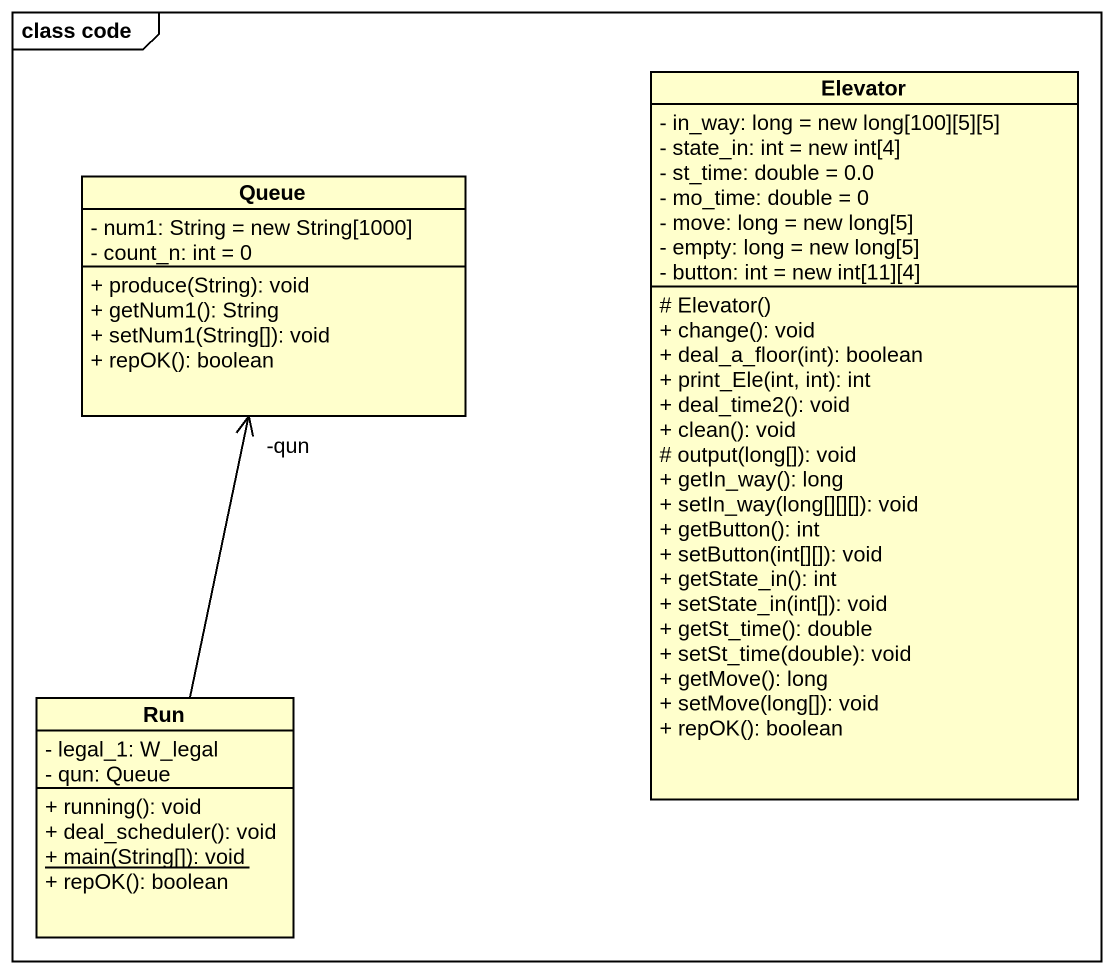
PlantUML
@startuml
mainframe class code
hide circle
hide empty members
skinparam classAttributeIconSize 0
class Elevator {
  - in_way: long = new long[100][5][5]
  - state_in: int = new int[4]
  - st_time: double = 0.0
  - mo_time: double = 0
  - move: long = new long[5]
  - empty: long = new long[5]
  - button: int = new int[11][4]
  # Elevator()
  + change(): void
  + deal_a_floor(int): boolean
  + print_Ele(int, int): int
  + deal_time2(): void
  + clean(): void
  # output(long[]): void
  + getIn_way(): long
  + setIn_way(long[][][]): void
  + getButton(): int
  + setButton(int[][]): void
  + getState_in(): int
  + setState_in(int[]): void
  + getSt_time(): double
  + setSt_time(double): void
  + getMove(): long
  + setMove(long[]): void
  + repOK(): boolean
}
class "Queue" as Queue_ {
  - num1: String = new String[1000]
  - count_n: int = 0
  + produce(String): void
  + getNum1(): String
  + setNum1(String[]): void
  + repOK(): boolean
}
class Run {
  - legal_1: W_legal
  - qun: Queue
  + running(): void
  + deal_scheduler(): void
  {static} + main(String[]): void
  + repOK(): boolean
}
Run -up-> "-qun" Queue_
@enduml
